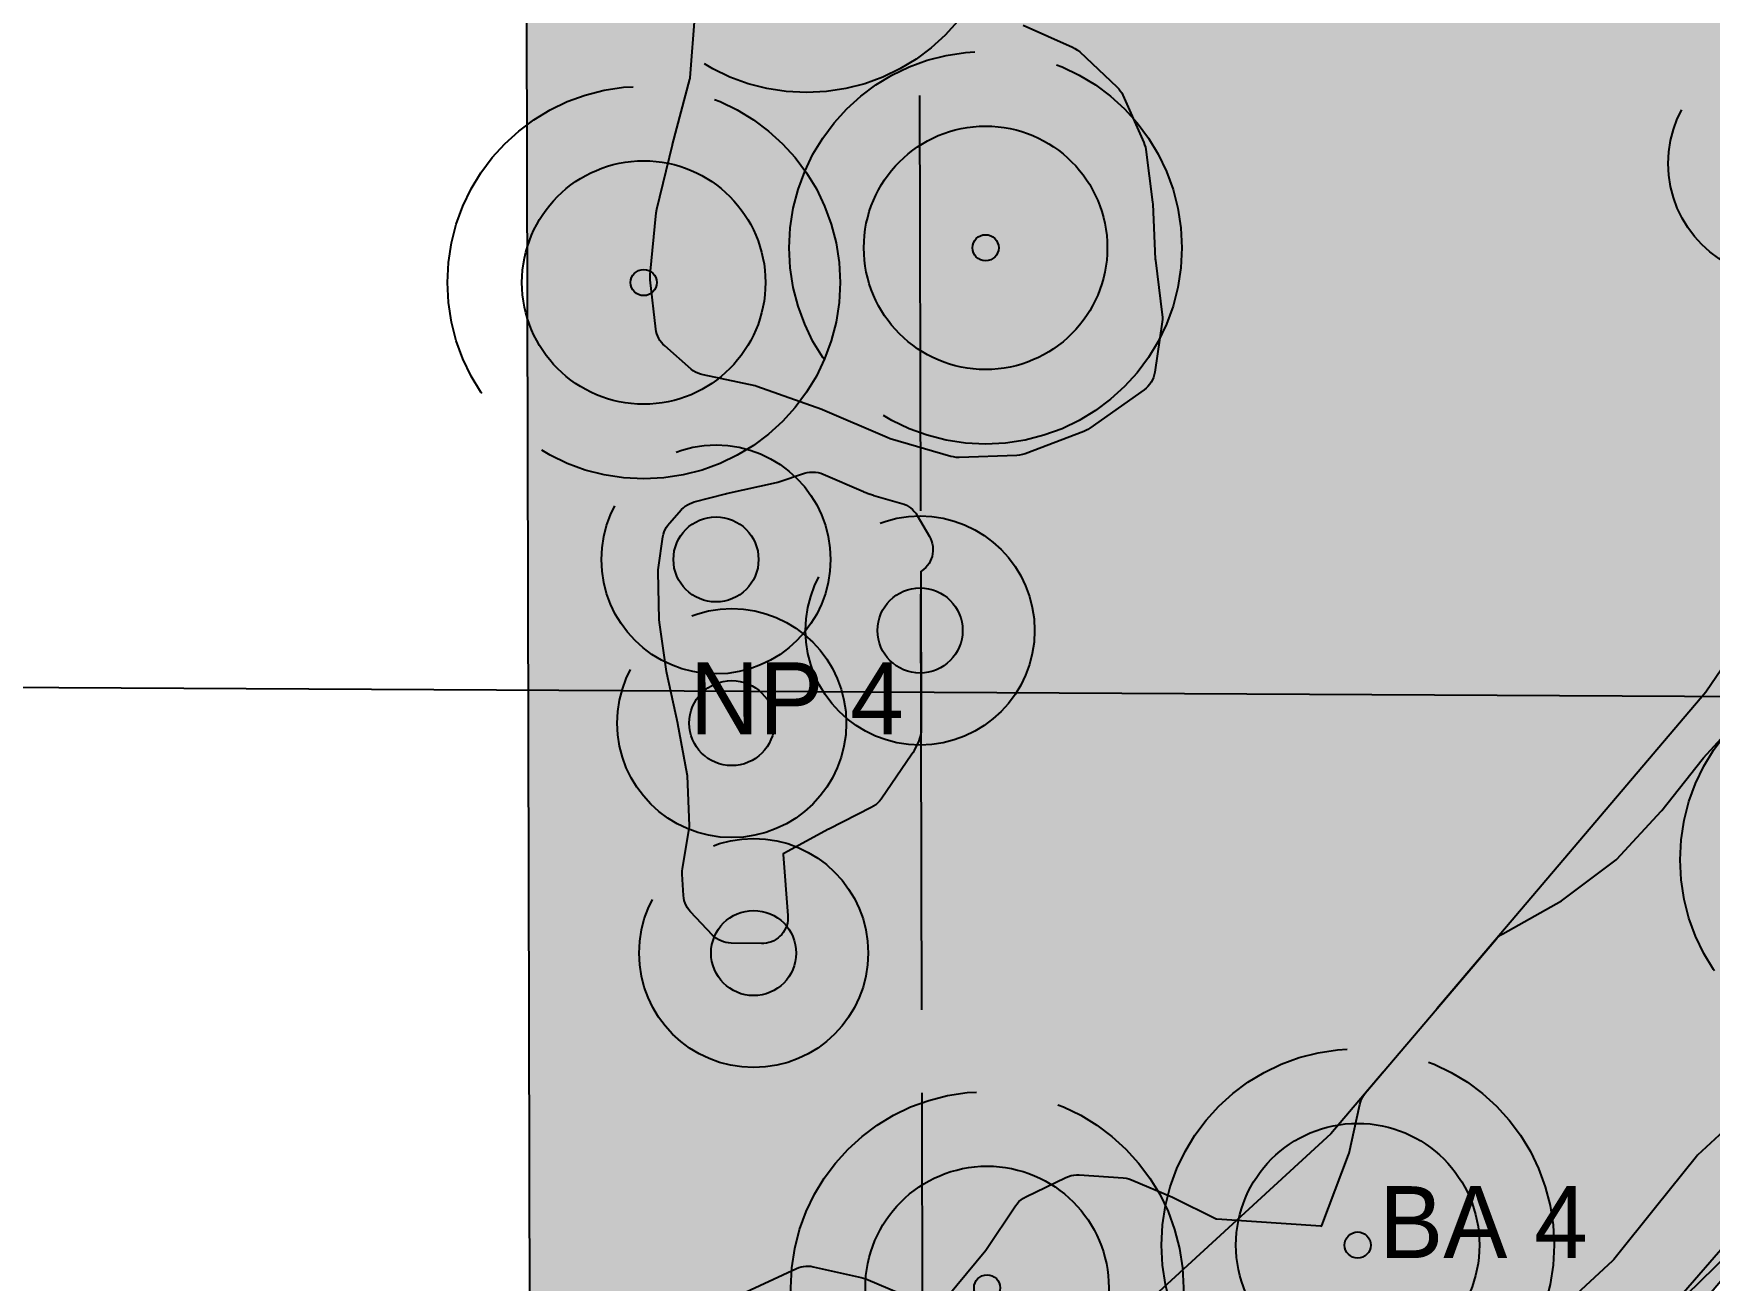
# Model space of a CAD drawing. Header units: metres. Extents: x 1 to 213, y 1 to 147.
# Drawn here: x 50.38 to 55.5, y 23.4 to 27.21 of the extents above; entities that cross this region are included whole.
import ezdxf
from ezdxf.enums import TextEntityAlignment as Align

# ---------------------------------------------------------------- set-up
doc = ezdxf.new("R2010")
doc.units = ezdxf.units.M
doc.linetypes.add('DASHED', pattern=[1.524, 1.27, -0.254])
for name, color, linetype in [('00-BASE-ARQUITECTURA', 8, 'Continuous'), ('PJ-ARBUSTOS', 82, 'Continuous'), ('PJ-COPA-ADULTA', 8, 'DASHED'), ('PJ-CUBRESUELOS', 150, 'Continuous'), ('PJ-ETIQUETAS', 7, 'Continuous'), ('PJ-GRAVILLA', 42, 'Continuous'), ('PJ-LIMITE-JARDIN', 7, 'Continuous'), ('PJ-MASAS', 92, 'Continuous'), ('PJ-MASAS-RELLENO', 92, 'Continuous'), ('PJ-RIEGO-SECTORES', 5, 'Continuous'), ('PJ-VISIBILIDAD', 1, 'DASHED')]:
    doc.layers.add(name, color=color, linetype=linetype)

# ---------------------------------------------------------------- blocks, each defined once
blk = doc.blocks.new('PJ_BA')
for radius in [0.372, 0.04]:
    blk.add_circle((0, 0), radius)
at = {"flags": 1}
for tag, p, height in [('CODIGO', (0.15, 0.15), 0.2), ('ESPECIE', (0.15, -0.1), 0.15), ('ZONA', (0.15, -0.3), 0.15)]:
    blk.add_attdef(tag, p, '', height=height, dxfattribs=at)
blk = doc.blocks.new('PJ_NP')
blk.add_circle((0, 0), 0.13)
at = {"flags": 1}
for tag, p, height in [('CODIGO', (0.15, 0.15), 0.2), ('ESPECIE', (0.15, -0.1), 0.15), ('ZONA', (0.15, -0.3), 0.15)]:
    blk.add_attdef(tag, p, '', height=height, dxfattribs=at)

msp = doc.modelspace()

# ---------------------------------------------------------------- hatches: boundary and pattern name
at = {"layer": 'PJ-GRAVILLA'}
h = msp.add_hatch(dxfattribs=at)
h.set_pattern_fill('GRAVEL', scale=0.03)
h.paths.add_polyline_path([(52.0788, 40.2607), (63.1031, 40.2166), (63.1913, 39.8639), (60.2368, 32.0146), (59.8399, 31.2208), (59.3989, 29.8097), (57.7673, 26.4142), (56.4444, 24.4739), (55.2097, 23.0187), (53.0489, 21.0344), (51.9024, 20.2406), (51.8583, 39.1142), (52.0347, 39.5111), (52.0788, 40.2607)])
at = {"layer": 'PJ-MASAS-RELLENO'}
for points in [[(52.4007, 27.2791), (52.4004, 27.2812), (52.3537, 27.4789), (52.3531, 27.4812), (52.3521, 27.4834), (52.2502, 27.6822), (52.2491, 27.6843), (52.134, 27.8803), (52.129, 27.8905), (52.1103, 27.9359), (52.1078, 27.9432), (52.1059, 27.9507), (52.1047, 27.9584), (52.1044, 27.9661), (52.103, 28.5558), (52.1034, 28.5646), (52.1049, 28.5733), (52.1073, 28.5819), (52.1452, 28.6928), (52.1461, 28.6956), (52.198, 28.8949), (52.1983, 28.8965), (52.1985, 28.8982), (52.2149, 29.0965), (52.2151, 29.1011), (52.2087, 29.2991), (52.2087, 29.3029), (52.2116, 29.5006), (52.2119, 29.5058), (52.2249, 29.6677), (52.2259, 29.6754), (52.2276, 29.6829), (52.23, 29.6902), (52.2332, 29.6973), (52.237, 29.704), (52.2414, 29.7103), (52.2464, 29.7162), (52.252, 29.7215), (52.258, 29.7263), (52.3375, 29.7833), (52.3446, 29.7879), (52.3522, 29.7917), (52.3602, 29.7946), (52.3684, 29.7967), (52.3768, 29.7979), (52.3852, 29.7983), (52.4342, 29.7976), (52.4417, 29.7971), (52.4491, 29.796), (52.4563, 29.7942), (52.4634, 29.7916), (52.6123, 29.7307), (52.6143, 29.7301), (52.6164, 29.7296), (52.773, 29.7016), (52.7809, 29.6998), (52.7887, 29.6972), (52.7961, 29.6937), (52.8031, 29.6896), (52.8097, 29.6847), (52.8157, 29.6792), (52.8728, 29.6217), (52.8781, 29.6159), (52.8827, 29.6096), (52.8867, 29.6029), (52.89, 29.5958), (52.8927, 29.5884), (52.8946, 29.5808), (52.8957, 29.5731), (52.8961, 29.5653), (52.8959, 29.4021), (52.8956, 29.3949), (52.8775, 29.1979), (52.8773, 29.1945), (52.8762, 28.9962), (52.8763, 28.994), (52.8767, 28.9918), (52.9204, 28.7938), (52.921, 28.7919), (52.9217, 28.79), (53.0104, 28.5907), (53.0112, 28.589), (53.0748, 28.4623), (53.0778, 28.4556), (53.0802, 28.4485), (53.0819, 28.4413), (53.0829, 28.434), (53.0833, 28.4266), (53.0848, 27.7743), (53.0845, 27.7667), (53.0834, 27.7591), (53.0816, 27.7517), (53.0791, 27.7445), (53.0759, 27.7375), (52.995, 27.5803), (52.9943, 27.5786), (52.9945, 27.5769), (53.0314, 27.3535), (53.0318, 27.3516), (53.0336, 27.3509), (53.2211, 27.29), (53.2231, 27.2894), (53.3907, 27.2444), (53.3967, 27.2425), (53.4026, 27.2402), (53.5531, 27.1731), (53.561, 27.169), (53.5685, 27.1641), (53.5753, 27.1583), (53.689, 27.0515), (53.6945, 27.0457), (53.6994, 27.0395), (53.7037, 27.0328), (53.7073, 27.0256), (53.7712, 26.8818), (53.7739, 26.8746), (53.776, 26.8672), (53.7774, 26.8596), (53.7981, 26.6995), (53.7986, 26.693), (53.8065, 26.5251), (53.8068, 26.5221), (53.8276, 26.3546), (53.8281, 26.3474), (53.8281, 26.3402), (53.8273, 26.3331), (53.8048, 26.1793), (53.8032, 26.1714), (53.8008, 26.1637), (53.7977, 26.1562), (53.7938, 26.1491), (53.7893, 26.1425), (53.7841, 26.1363), (53.7783, 26.1307), (53.7719, 26.1257), (53.6063, 26.0082), (53.6006, 26.0045), (53.5946, 26.0013), (53.5884, 25.9986), (53.4086, 25.9304), (53.4002, 25.9277), (53.3917, 25.926), (53.3829, 25.9252), (53.2068, 25.9192), (53.1983, 25.9193), (53.19, 25.9204), (53.1817, 25.9223), (52.9963, 25.9761), (52.9868, 25.9795), (52.7899, 26.0648), (52.7874, 26.0658), (52.5885, 26.136), (52.5835, 26.1374), (52.4243, 26.1711), (52.4165, 26.1732), (52.4089, 26.1761), (52.4016, 26.1797), (52.3947, 26.1841), (52.3883, 26.1891), (52.3073, 26.2598), (52.302, 26.2649), (52.2971, 26.2705), (52.2928, 26.2765), (52.2891, 26.2829), (52.2859, 26.2896), (52.2834, 26.2966), (52.2816, 26.3037), (52.2804, 26.311), (52.2633, 26.4616), (52.2628, 26.4699), (52.2632, 26.4782), (52.2811, 26.6664), (52.283, 26.6779), (52.3312, 26.8739), (52.3315, 26.8752), (52.3842, 27.0752), (52.3846, 27.0769), (52.3848, 27.0787), (52.4007, 27.2771), (52.4007, 27.2791)], [(52.3865, 24.53), (52.3813, 24.5361), (52.3767, 24.5427), (52.3728, 24.5498), (52.3696, 24.5571), (52.3671, 24.5648), (52.3655, 24.5727), (52.3646, 24.5807), (52.3609, 24.6458), (52.3609, 24.6545), (52.3618, 24.6632), (52.3825, 24.7897), (52.3827, 24.7917), (52.3828, 24.7937), (52.3769, 24.9456), (52.3763, 24.9515), (52.3475, 25.1048), (52.3472, 25.106), (52.3137, 25.2594), (52.3127, 25.265), (52.2911, 25.4142), (52.2903, 25.4238), (52.2869, 25.569), (52.2871, 25.5759), (52.2878, 25.5826), (52.3017, 25.6765), (52.3032, 25.6842), (52.3055, 25.6918), (52.3085, 25.699), (52.3123, 25.706), (52.3167, 25.7125), (52.3217, 25.7186), (52.3589, 25.7595), (52.3643, 25.7649), (52.3702, 25.7698), (52.3766, 25.7741), (52.3834, 25.7777), (52.3904, 25.7807), (52.3977, 25.783), (52.4927, 25.8079), (52.4957, 25.8086), (52.6489, 25.8424), (52.6527, 25.8435), (52.7349, 25.8705), (52.7429, 25.8727), (52.7511, 25.874), (52.7594, 25.8745), (52.7677, 25.8741), (52.7759, 25.8729), (52.7839, 25.8708), (52.7917, 25.8679), (52.9147, 25.8146), (52.9158, 25.8141), (52.9252, 25.8104), (52.9264, 25.81), (52.9347, 25.807), (52.9359, 25.8066), (52.9455, 25.8034), (52.9467, 25.8031), (53.0317, 25.7784), (53.0389, 25.7759), (53.0458, 25.7728), (53.0524, 25.7691), (53.0586, 25.7647), (53.0643, 25.7597), (53.0696, 25.7543), (53.0743, 25.7484), (53.0785, 25.742), (53.116, 25.6778), (53.1197, 25.6708), (53.1226, 25.6635), (53.1248, 25.6559), (53.1263, 25.6482), (53.1269, 25.6403), (53.1268, 25.6324), (53.126, 25.6246), (53.1243, 25.6168), (53.1219, 25.6093), (53.1188, 25.6021), (53.1149, 25.5952), (53.1104, 25.5887), (53.1053, 25.5827), (53.0996, 25.5772), (53.0934, 25.5723), (53.0904, 25.5701), (53.0902, 25.5682), (53.09, 25.5643), (53.09, 25.5624), (53.0911, 25.0877), (53.0908, 25.0806), (53.0899, 25.0736), (53.0883, 25.0666), (53.0862, 25.0599), (53.0834, 25.0533), (53.0692, 25.0232), (53.0662, 25.0175), (53.0627, 25.012), (52.9682, 24.8751), (52.9634, 24.8687), (52.9579, 24.8629), (52.9519, 24.8577), (52.9454, 24.8531), (52.9385, 24.8491), (52.8085, 24.7833), (52.8076, 24.7828), (52.6708, 24.709), (52.6692, 24.708), (52.6693, 24.7061), (52.6837, 24.5195), (52.6839, 24.5117), (52.6834, 24.5039), (52.682, 24.4962), (52.68, 24.4886), (52.6772, 24.4813), (52.6737, 24.4743), (52.6696, 24.4677), (52.6648, 24.4615), (52.6594, 24.4558), (52.6536, 24.4506), (52.6472, 24.4461), (52.6404, 24.4422), (52.6333, 24.439), (52.6259, 24.4365), (52.6183, 24.4347), (52.6105, 24.4337), (52.6027, 24.4334), (52.5103, 24.4348), (52.5023, 24.4353), (52.4945, 24.4366), (52.4869, 24.4387), (52.4794, 24.4415), (52.4723, 24.4451), (52.4656, 24.4493), (52.4593, 24.4542), (52.4536, 24.4596), (52.3865, 24.53)], [(52.4144, 23.1117), (52.4094, 23.1174), (52.4049, 23.1234), (52.401, 23.1299), (52.3978, 23.1367), (52.3952, 23.1438), (52.3933, 23.1511), (52.3921, 23.1585), (52.3916, 23.166), (52.3918, 23.1735), (52.3927, 23.181), (52.3943, 23.1884), (52.3946, 23.1897), (52.3969, 23.1968), (52.3998, 23.2036), (52.4033, 23.2101), (52.4074, 23.2163), (52.4831, 23.3195), (52.4878, 23.3254), (52.4931, 23.3308), (52.4988, 23.3357), (52.513, 23.3466), (52.5203, 23.3516), (52.5281, 23.3557), (52.7102, 23.4403), (52.7172, 23.4432), (52.7243, 23.4453), (52.7316, 23.4468), (52.739, 23.4476), (52.7465, 23.4478), (52.754, 23.4472), (52.7613, 23.4459), (52.9077, 23.4133), (52.9147, 23.4114), (52.9216, 23.4089), (53.1378, 23.3171), (53.1396, 23.3165), (53.1409, 23.3179), (53.2886, 23.4961), (53.2911, 23.4994), (53.3789, 23.6317), (53.384, 23.6385), (53.3898, 23.6448), (53.3963, 23.6504), (53.4033, 23.6553), (53.4108, 23.6594), (53.5334, 23.7187), (53.541, 23.7219), (53.5489, 23.7243), (53.5571, 23.7259), (53.5653, 23.7266), (53.5736, 23.7265), (53.7082, 23.7174), (53.717, 23.7163), (53.7257, 23.7143), (53.7341, 23.7112), (53.8594, 23.658), (53.8635, 23.6561), (53.9907, 23.5933), (53.9925, 23.5926), (53.9944, 23.5923), (54.3127, 23.5704), (54.3146, 23.5703), (54.3154, 23.5721), (54.3969, 23.7878), (54.3985, 23.7933), (54.431, 23.9414), (54.433, 23.9489), (54.4358, 23.9562), (54.4393, 23.9632), (54.4434, 23.9698), (54.4481, 23.976), (54.8466, 24.4456), (54.8514, 24.4508), (54.8567, 24.4555), (54.8623, 24.4598), (54.8683, 24.4635), (55.0473, 24.5643), (55.0517, 24.5671), (55.2144, 24.6893), (55.2158, 24.6904), (55.2171, 24.6917), (55.3524, 24.8383), (55.3544, 24.8406), (55.4776, 24.9961), (55.4814, 25.0006), (55.6125, 25.1434), (55.6179, 25.1488), (55.6238, 25.1536), (55.7259, 25.2294), (55.7325, 25.2338), (55.7395, 25.2375), (55.7468, 25.2405), (55.7543, 25.2428), (55.7621, 25.2443), (55.77, 25.2451), (55.7779, 25.245), (55.7857, 25.2442), (55.7935, 25.2426), (55.801, 25.2403), (55.8513, 25.222), (55.859, 25.2187), (55.8663, 25.2147), (55.8731, 25.2099), (55.8794, 25.2044), (55.8851, 25.1983), (55.9861, 25.0784), (55.9874, 25.077), (55.9891, 25.0758), (56.1037, 25.0029), (56.1057, 25.0017), (56.1638, 24.9694), (56.1705, 24.9652), (56.1768, 24.9604), (56.1826, 24.955), (56.1878, 24.949), (56.1924, 24.9426), (56.1963, 24.9357), (56.1995, 24.9285), (56.202, 24.921), (56.2038, 24.9133), (56.2048, 24.9054), (56.2165, 24.7488), (56.2167, 24.7419), (56.2163, 24.7351), (56.2154, 24.7284), (56.1769, 24.518), (56.1746, 24.5086), (56.1711, 24.4995), (56.1685, 24.4935), (56.1651, 24.4869), (56.1611, 24.4806), (56.1566, 24.4747), (55.8113, 24.0679), (55.8046, 24.0609), (55.7971, 24.0547), (55.7828, 24.0444), (55.7821, 24.0439), (55.6135, 23.925), (55.6093, 23.9217), (55.4638, 23.7865), (55.4599, 23.7823), (55.3345, 23.6271), (55.212, 23.4729), (55.2079, 23.4682), (55.2036, 23.4639), (55.0657, 23.3366), (55.0604, 23.3322), (55.0548, 23.3282), (55.0489, 23.3247), (54.8768, 23.2336), (54.8709, 23.2308), (54.8648, 23.2284), (54.6626, 23.1604), (54.659, 23.159), (54.4677, 23.0732), (54.4659, 23.0723), (54.4644, 23.0711), (54.315, 22.9403), (54.3134, 22.9387), (54.3122, 22.9368), (54.2102, 22.7539), (54.2094, 22.7523), (54.2088, 22.7506), (54.135, 22.5349), (54.1343, 22.533), (54.0584, 22.3281), (54.0552, 22.3206), (54.0512, 22.3135), (53.9693, 22.1822), (53.9652, 22.1763), (53.9606, 22.1708), (53.9556, 22.1657), (53.7865, 22.0104), (53.7808, 22.0056), (53.7746, 22.0014), (53.7681, 21.9978), (53.7613, 21.9947), (53.7542, 21.9924), (53.5495, 21.9344), (53.5416, 21.9326), (53.5336, 21.9316), (53.5255, 21.9314), (53.5174, 21.932), (53.5095, 21.9335), (53.5017, 21.9357), (53.4942, 21.9387), (53.487, 21.9425), (53.31, 22.0471), (53.3041, 22.0509), (53.2986, 22.0552), (53.1516, 22.1812), (53.1484, 22.1838), (52.9842, 22.2973), (52.9807, 22.2999), (52.8288, 22.4177), (52.8223, 22.4233), (52.8165, 22.4296), (52.696, 22.5734), (52.6906, 22.5807), (52.686, 22.5886), (52.599, 22.7605), (52.5955, 22.7683), (52.5929, 22.7765), (52.5912, 22.7848), (52.5904, 22.7933), (52.5845, 22.9358), (52.5843, 22.9378), (52.5829, 22.9394), (52.4144, 23.1117)]]:
    msp.add_hatch(color=7, dxfattribs=at).paths.add_polyline_path(points)

# ---------------------------------------------------------------- linework, layer by layer
at = {"layer": '00-BASE-ARQUITECTURA'}
for points in [[(132.6056, 42.4603), (98.813, 42.4497), (51.9289, 42.4709), (51.9183, 40.2061), (63.2954, 40.1637), (62.5016, 38.0788), (61.8984, 36.4807), (60.5119, 32.8612), (59.8875, 31.2208), (59.2102, 29.4428), (58.5223, 27.8553), (57.9402, 26.7652), (56.6173, 24.7438), (54.7229, 22.5637), (53.0189, 21.0502), (52.1723, 20.4152), (50.426, 19.3146), (48.5316, 18.3832)], [(40.69, 16.7746), (44.1613, 17.0769), (47.4647, 17.9601), (50.5373, 19.3807), (53.3161, 21.2954), (55.7378, 23.6606), (57.7396, 26.433), (59.2582, 29.5689)], [(46.1292, 25.2518), (49.7064, 25.2201), (57.6545, 25.1777), (65.7295, 25.1142), (73.6459, 24.9661), (81.0859, 24.9343), (87.8063, 24.7967), (95.7227, 24.6592), (103.4697, 24.5533), (111.5977, 24.5533), (119.3235, 24.384), (125.5677, 24.3628), (133.4522, 24.2887), (136.4473, 24.1088), (135.6007, 25.9821), (134.2989, 28.7867)]]:
    msp.add_lwpolyline(points, dxfattribs=at)
at = {"layer": 'PJ-COPA-ADULTA'}
for centre, radius in [((52.7402, 27.6338), 0.6), ((53.2878, 26.5597), 0.6), ((55.7241, 26.8171), 0.35), ((52.2431, 26.4535), 0.6), ((52.464, 25.6073), 0.35), ((53.0876, 25.3902), 0.35), ((52.5121, 25.1072), 0.35), ((56.0102, 24.6892), 0.6), ((52.579, 24.4045), 0.35), ((54.4249, 23.5121), 0.6), ((53.2924, 23.3812), 0.6)]:
    msp.add_circle(centre, radius, dxfattribs=at)
at = {"layer": 'PJ-LIMITE-JARDIN'}
msp.add_lwpolyline([(52.0788, 40.2607), (63.1031, 40.2166), (63.1913, 39.8639), (60.2368, 32.0146), (59.8399, 31.2208), (59.3989, 29.8097), (57.7673, 26.4142), (56.4444, 24.4739), (55.2097, 23.0187), (53.0489, 21.0344), (51.9024, 20.2406), (51.8583, 39.1142), (52.0347, 39.5111), (52.0788, 40.2607)], close=True, dxfattribs=at)
at = {"layer": 'PJ-MASAS'}
for points in [[(53.4026, 27.2402), (53.5531, 27.1731), (53.561, 27.169), (53.5685, 27.1641), (53.5753, 27.1583), (53.689, 27.0515), (53.6945, 27.0457), (53.6994, 27.0395), (53.7037, 27.0328), (53.7073, 27.0256), (53.7712, 26.8818), (53.7739, 26.8746), (53.776, 26.8672), (53.7774, 26.8596), (53.7981, 26.6995), (53.7986, 26.693), (53.8065, 26.5251), (53.8068, 26.5221), (53.8276, 26.3546), (53.8281, 26.3474), (53.8281, 26.3402), (53.8273, 26.3331), (53.8048, 26.1793), (53.8032, 26.1714), (53.8008, 26.1637), (53.7977, 26.1562), (53.7938, 26.1491), (53.7893, 26.1425), (53.7841, 26.1363), (53.7783, 26.1307), (53.7719, 26.1257), (53.6063, 26.0082), (53.6006, 26.0045), (53.5946, 26.0013), (53.5884, 25.9986), (53.4086, 25.9304), (53.4002, 25.9277), (53.3917, 25.926), (53.3829, 25.9252), (53.2068, 25.9192), (53.1983, 25.9193), (53.19, 25.9204), (53.1817, 25.9223), (52.9963, 25.9761), (52.9868, 25.9795), (52.7899, 26.0648), (52.7874, 26.0658), (52.5885, 26.136), (52.5835, 26.1374), (52.4243, 26.1711), (52.4165, 26.1732), (52.4089, 26.1761), (52.4016, 26.1797), (52.3947, 26.1841), (52.3883, 26.1891), (52.3073, 26.2598), (52.302, 26.2649), (52.2971, 26.2705), (52.2928, 26.2765), (52.2891, 26.2829), (52.2859, 26.2896), (52.2834, 26.2966), (52.2816, 26.3037), (52.2804, 26.311), (52.2633, 26.4616), (52.2628, 26.4699), (52.2632, 26.4782), (52.2811, 26.6664), (52.283, 26.6779), (52.3312, 26.8739), (52.3315, 26.8752), (52.3842, 27.0752), (52.3846, 27.0769), (52.3848, 27.0787), (52.4007, 27.2771)], [(53.1409, 23.3179), (53.2886, 23.4961), (53.2911, 23.4994), (53.3789, 23.6317), (53.384, 23.6385), (53.3898, 23.6448), (53.3963, 23.6504), (53.4033, 23.6553), (53.4108, 23.6594), (53.5334, 23.7187), (53.541, 23.7219), (53.5489, 23.7243), (53.5571, 23.7259), (53.5653, 23.7266), (53.5736, 23.7265), (53.7082, 23.7174), (53.717, 23.7163), (53.7257, 23.7143), (53.7341, 23.7112), (53.8594, 23.658), (53.8635, 23.6561), (53.9907, 23.5933), (53.9925, 23.5926), (53.9944, 23.5923), (54.3127, 23.5704), (54.3146, 23.5703), (54.3154, 23.5721), (54.3969, 23.7878), (54.3985, 23.7933), (54.431, 23.9414), (54.433, 23.9489), (54.4358, 23.9562), (54.4393, 23.9632), (54.4434, 23.9698), (54.4481, 23.976), (54.8466, 24.4456), (54.8514, 24.4508), (54.8567, 24.4555), (54.8623, 24.4598), (54.8683, 24.4635), (55.0473, 24.5643), (55.0517, 24.5671), (55.2144, 24.6893), (55.2158, 24.6904), (55.2171, 24.6917), (55.3524, 24.8383), (55.3544, 24.8406), (55.4776, 24.9961), (55.4814, 25.0006), (55.6125, 25.1434)], [(55.6093, 23.9217), (55.4638, 23.7865), (55.4599, 23.7823), (55.3345, 23.6271), (55.212, 23.4729), (55.2079, 23.4682), (55.2036, 23.4639), (55.0657, 23.3366)], [(52.5281, 23.3557), (52.7102, 23.4403), (52.7172, 23.4432), (52.7243, 23.4453), (52.7316, 23.4468), (52.739, 23.4476), (52.7465, 23.4478), (52.754, 23.4472), (52.7613, 23.4459), (52.9077, 23.4133), (52.9147, 23.4114), (52.9216, 23.4089), (53.1378, 23.3171)]]:
    msp.add_lwpolyline(points, dxfattribs=at)
msp.add_lwpolyline([(52.3865, 24.53), (52.3813, 24.5361), (52.3767, 24.5427), (52.3728, 24.5498), (52.3696, 24.5571), (52.3671, 24.5648), (52.3655, 24.5727), (52.3646, 24.5807), (52.3609, 24.6458), (52.3609, 24.6545), (52.3618, 24.6632), (52.3825, 24.7897), (52.3827, 24.7917), (52.3828, 24.7937), (52.3769, 24.9456), (52.3763, 24.9515), (52.3475, 25.1048), (52.3472, 25.106), (52.3137, 25.2594), (52.3127, 25.265), (52.2911, 25.4142), (52.2903, 25.4238), (52.2869, 25.569), (52.2871, 25.5759), (52.2878, 25.5826), (52.3017, 25.6765), (52.3032, 25.6842), (52.3055, 25.6918), (52.3085, 25.699), (52.3123, 25.706), (52.3167, 25.7125), (52.3217, 25.7186), (52.3589, 25.7595), (52.3643, 25.7649), (52.3702, 25.7698), (52.3766, 25.7741), (52.3834, 25.7777), (52.3904, 25.7807), (52.3977, 25.783), (52.4927, 25.8079), (52.4957, 25.8086), (52.6489, 25.8424), (52.6527, 25.8435), (52.7349, 25.8705), (52.7429, 25.8727), (52.7511, 25.874), (52.7594, 25.8745), (52.7677, 25.8741), (52.7759, 25.8729), (52.7839, 25.8708), (52.7917, 25.8679), (52.9147, 25.8146), (52.9158, 25.8141), (52.9252, 25.8104), (52.9264, 25.81), (52.9347, 25.807), (52.9359, 25.8066), (52.9455, 25.8034), (52.9467, 25.8031), (53.0317, 25.7784), (53.0389, 25.7759), (53.0458, 25.7728), (53.0524, 25.7691), (53.0586, 25.7647), (53.0643, 25.7597), (53.0696, 25.7543), (53.0743, 25.7484), (53.0785, 25.742), (53.116, 25.6778), (53.1197, 25.6708), (53.1226, 25.6635), (53.1248, 25.6559), (53.1263, 25.6482), (53.1269, 25.6403), (53.1268, 25.6324), (53.126, 25.6246), (53.1243, 25.6168), (53.1219, 25.6093), (53.1188, 25.6021), (53.1149, 25.5952), (53.1104, 25.5887), (53.1053, 25.5827), (53.0996, 25.5772), (53.0934, 25.5723), (53.0904, 25.5701), (53.0902, 25.5682), (53.09, 25.5643), (53.09, 25.5624), (53.0911, 25.0877), (53.0908, 25.0806), (53.0899, 25.0736), (53.0883, 25.0666), (53.0862, 25.0599), (53.0834, 25.0533), (53.0692, 25.0232), (53.0662, 25.0175), (53.0627, 25.012), (52.9682, 24.8751), (52.9634, 24.8687), (52.9579, 24.8629), (52.9519, 24.8577), (52.9454, 24.8531), (52.9385, 24.8491), (52.8085, 24.7833), (52.8076, 24.7828), (52.6708, 24.709), (52.6692, 24.708), (52.6693, 24.7061), (52.6837, 24.5195), (52.6839, 24.5117), (52.6834, 24.5039), (52.682, 24.4962), (52.68, 24.4886), (52.6772, 24.4813), (52.6737, 24.4743), (52.6696, 24.4677), (52.6648, 24.4615), (52.6594, 24.4558), (52.6536, 24.4506), (52.6472, 24.4461), (52.6404, 24.4422), (52.6333, 24.439), (52.6259, 24.4365), (52.6183, 24.4347), (52.6105, 24.4337), (52.6027, 24.4334), (52.5103, 24.4348), (52.5023, 24.4353), (52.4945, 24.4366), (52.4869, 24.4387), (52.4794, 24.4415), (52.4723, 24.4451), (52.4656, 24.4493), (52.4593, 24.4542), (52.4536, 24.4596), (52.3865, 24.53)], close=True, dxfattribs=at)
at = {"layer": 'PJ-RIEGO-SECTORES'}
msp.add_lwpolyline([(63.1031, 40.2166), (63.1913, 39.8639), (60.2368, 32.0146), (59.8399, 31.2208), (59.3989, 29.8097), (57.7673, 26.4142), (56.4444, 24.4739), (55.2097, 23.0187), (53.0489, 21.0344), (51.9024, 20.2406), (51.8583, 39.1142), (52.0347, 39.5111), (52.0788, 40.2607), (63.1031, 40.2166)], close=True, dxfattribs=at)
at = {"layer": 'PJ-VISIBILIDAD'}
msp.add_lwpolyline([(53.0966, 22.7074), (53.0589, 38.8609), (53.1313, 39.0237), (53.1441, 39.0565), (61.5925, 39.0227), (59.1356, 32.4956), (58.7666, 31.7575), (58.727, 31.6696), (58.6945, 31.5787), (58.2796, 30.2509), (56.7249, 27.0155), (55.4885, 25.2021), (54.343, 23.8521), (53.0966, 22.7074)], close=True, dxfattribs=at)

# ---------------------------------------------------------------- block references
at = {"layer": 'PJ-ARBUSTOS'}
for p in [(53.2878, 26.5597), (52.2431, 26.4535), (54.4249, 23.5121), (53.2924, 23.3812)]:
    msp.add_blockref('PJ_BA', p, dxfattribs=at)
at = {"layer": 'PJ-CUBRESUELOS'}
for p in [(52.464, 25.6073), (53.0876, 25.3902), (52.5121, 25.1072), (52.579, 24.4045)]:
    msp.add_blockref('PJ_NP', p, dxfattribs=at)

# ---------------------------------------------------------------- texts
at = {"layer": 'PJ-ETIQUETAS'}
for s, p in [('NP 4', (52.7107, 25.1827)), ('BA 4', (54.809, 23.5822))]:
    msp.add_text(s, height=0.22, dxfattribs=at).set_placement(p, align=Align.MIDDLE_CENTER)

doc.saveas('drawing.dxf')
